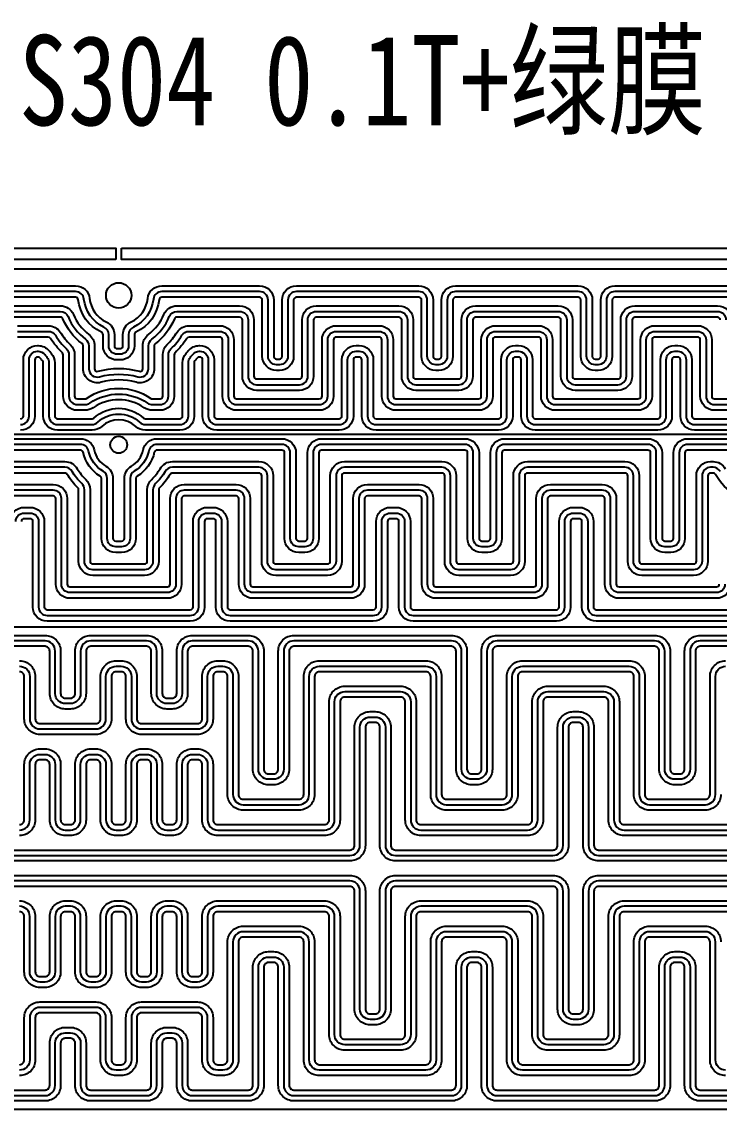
# Model space of a CAD drawing. Header units: millimetres. Extents: x -2003 to 8583, y -2734 to 1824.
# Drawn here: x 4750.6 to 4998.1, y 794.8 to 1181.7 of the extents above; entities that cross this region are included whole.
import ezdxf

# ---------------------------------------------------------------- set-up
doc = ezdxf.new("R2010")
doc.units = ezdxf.units.MM
doc.layers.add('参照', color=6, linetype='Continuous', lineweight=9)
for name, color, linetype in [('发热丝', 3, 'Continuous'), ('发热区', 2, 'Continuous'), ('菲林', 21, 'Continuous')]:
    doc.layers.add(name, color=color, linetype=linetype)
doc.styles.get("Standard").update_dxf_attribs({"font": 'txt', "width": 0.8})

# ---------------------------------------------------------------- blocks, each defined once
blk = doc.blocks.new('20251221.1025411')
at = {"color": 0, "linetype": 'Continuous', "lineweight": 25}
blk.add_lwpolyline([(1477.5, 425), (1, 425, 0.4142136), (0, 424), (0, 406.578), (1.478, 405.1), (20.75, 405.1, -1), (20.75, 397.4), (1.478, 397.4), (0, 395.922), (0, 1, 0.4142136), (1, 0), (48.5, 0), (48.5, 0.5, -0.4142136), (53.5, 5.5), (175, 5.5, -0.4142136), (180, 0.5), (180, 0), (1298.5, 0)], format="xyb", dxfattribs=at)
for centre, radius in [((739.25, 415.75), 4.5), ((739.25, 362.75), 3)]:
    blk.add_circle(centre, radius, dxfattribs=at)
at = {"layer": '参照', "color": 0, "linetype": 'Continuous', "lineweight": 25}
for points in [[(958.835, 417.1), (915.371, 417.1, 0.4142136), (912.371, 414.1), (912.371, 394.132, -0.4142136), (909.371, 391.132), (908.305, 391.132, -0.4142136), (905.305, 394.132), (905.305, 414.1, 0.4142136), (902.305, 417.1), (858.842, 417.1, 0.4142136), (855.842, 414.1), (855.842, 394.132, -0.4142136), (852.842, 391.132), (851.776, 391.132, -0.4142136), (848.776, 394.132), (848.776, 414.1, 0.4142136), (845.776, 417.1), (802.313, 417.1, 0.4142136), (799.313, 414.1), (799.313, 394.132, -0.4142136), (796.313, 391.132), (795.246, 391.132, -0.4142136), (792.246, 394.132), (792.246, 414.1, 0.4142136), (789.246, 417.1), (754.561, 417.1, 0.3831101), (751.579, 414.421, -0.2621009), (744.51, 404.521, 0.2909919), (742.783, 401.804), (742.783, 397.856, -0.4186679), (739.738, 394.856, 0.0075922), (738.762, 394.856, -0.4186679), (735.717, 397.856), (735.717, 401.804, 0.2909919), (733.99, 404.521, -0.2621009), (726.921, 414.421, 0.3831101), (723.939, 417.1), (689.254, 417.1, 0.4142136)], [(696.32, 410.034), (718.539, 410.034, -0.3018031), (721.304, 408.198, 0.1313475), (727.466, 400.251, -0.2343425), (728.651, 397.863), (728.651, 389.741, 0.4970827), (732.464, 386.853, -0.1380918), (746.036, 386.853, 0.4970827), (749.849, 389.741), (749.849, 397.863, -0.2343425), (751.034, 400.251, 0.1313475), (757.196, 408.198, -0.3018031), (759.961, 410.034), (782.18, 410.034, -0.4142136), (785.18, 407.034), (785.18, 387.065, 0.4142136), (788.18, 384.065), (803.379, 384.065, 0.4142136), (806.379, 387.065), (806.379, 407.034, -0.4142136), (809.379, 410.034), (838.71, 410.034, -0.4142136), (841.71, 407.034), (841.71, 387.065, 0.4142136), (844.71, 384.065), (859.908, 384.065, 0.4142136), (862.908, 387.065), (862.908, 407.034, -0.4142136), (865.908, 410.034), (895.239, 410.034, -0.4142136), (898.239, 407.034), (898.239, 387.065, 0.4142136), (901.239, 384.065), (916.438, 384.065, 0.4142136), (919.438, 387.065), (919.438, 407.034, -0.4142136), (922.438, 410.034), (951.769, 410.034, -0.4142136), (954.769, 407.034)], [(703.386, 402.968), (714.279, 402.968, -0.2572471), (716.815, 401.57, 0.0581524), (720.683, 396.786, -0.2016674), (721.585, 394.642), (721.585, 379.999, 0.4142136), (724.585, 376.999), (727.325, 376.999, 0.1523838), (729.031, 377.532, -0.3120129), (749.469, 377.532, 0.1523838), (751.175, 376.999), (753.915, 376.999, 0.4142136), (756.915, 379.999), (756.915, 394.642, -0.2016674), (757.817, 396.786, 0.0581524), (761.685, 401.57, -0.2572471), (764.221, 402.968), (775.114, 402.968, -0.4142136), (778.114, 399.968), (778.114, 379.999, 0.4142136), (781.114, 376.999), (810.445, 376.999, 0.4142136), (813.445, 379.999), (813.445, 399.968, -0.4142136), (816.445, 402.968), (831.643, 402.968, -0.4142136), (834.643, 399.968), (834.643, 379.999, 0.4142136), (837.643, 376.999), (866.974, 376.999, 0.4142136), (869.974, 379.999), (869.974, 399.968, -0.4142136), (872.974, 402.968), (888.173, 402.968, -0.4142136), (891.173, 399.968), (891.173, 379.999, 0.4142136), (894.173, 376.999), (923.504, 376.999, 0.4142136), (926.504, 379.999), (926.504, 399.968, -0.4142136), (929.504, 402.968), (944.702, 402.968, -0.4142136), (947.702, 399.968), (947.702, 379.999, 0.4142136), (950.702, 376.999), (957.325, 376.999, 0.1523838)], [(704.452, 369.933, 0.4142136), (707.452, 372.933), (707.452, 392.901, -0.4142136), (710.452, 395.901), (710.645, 395.901, -0.2280358), (712.989, 394.774, 0.0093381), (713.791, 393.808, -0.1797335), (714.518, 391.849), (714.518, 372.933, 0.4142136), (717.518, 369.933), (729.789, 369.933, 0.1893835), (731.831, 370.735, -0.3928573), (746.669, 370.735, 0.1893835), (748.711, 369.933), (760.982, 369.933, 0.4142136), (763.982, 372.933), (763.982, 391.849, -0.1797335), (764.709, 393.808, 0.0093381), (765.511, 394.774, -0.2280358), (767.855, 395.901), (768.048, 395.901, -0.4142136), (771.048, 392.901), (771.048, 372.933, 0.4142136), (774.048, 369.933), (817.511, 369.933, 0.4142136), (820.511, 372.933), (820.511, 392.901, -0.4142136), (823.511, 395.901), (824.577, 395.901, -0.4142136), (827.577, 392.901), (827.577, 372.933, 0.4142136), (830.577, 369.933), (874.041, 369.933, 0.4142136), (877.041, 372.933), (877.041, 392.901, -0.4142136), (880.041, 395.901), (881.107, 395.901, -0.4142136), (884.107, 392.901), (884.107, 372.933, 0.4142136), (887.107, 369.933), (930.57, 369.933, 0.4142136), (933.57, 372.933), (933.57, 392.901, -0.4142136), (936.57, 395.901), (937.636, 395.901, -0.4142136), (940.636, 392.901), (940.636, 372.933, 0.4142136), (943.636, 369.933), (959.789, 369.933, 0.1893835)], [(955.652, 362.867), (941.176, 362.867, 0.4142136), (938.176, 359.867), (938.176, 329.534, -0.4142136), (935.176, 326.534), (933.056, 326.534, -0.4142136), (930.056, 329.534), (930.056, 359.867, 0.4142136), (927.056, 362.867), (876.22, 362.867, 0.4142136), (873.22, 359.867), (873.22, 329.534, -0.4142136), (870.22, 326.534), (868.1, 326.534, -0.4142136), (865.1, 329.534), (865.1, 359.867, 0.4142136), (862.1, 362.867), (811.264, 362.867, 0.4142136), (808.264, 359.867), (808.264, 329.534, -0.4142136), (805.264, 326.534), (803.144, 326.534, -0.4142136), (800.144, 329.534), (800.144, 359.867, 0.4142136), (797.144, 362.867), (752.848, 362.867, 0.354261), (749.913, 360.489, -0.2103444), (744.785, 353.36, 0.2655455), (743.308, 350.775), (743.308, 329.534, -0.4142136), (740.308, 326.534), (738.188, 326.534, -0.4142136), (735.188, 329.534), (735.188, 350.777, 0.265457), (733.712, 353.361, -0.210258), (728.587, 360.489, 0.354261), (725.652, 362.867), (681.352, 362.867, 0.4142136)], [(952.775, 353.246, 0.2680532), (950.176, 354.747), (949.295, 354.747, 0.4142136), (946.295, 351.747), (946.295, 321.414, -0.4142136), (943.295, 318.414), (924.937, 318.414, -0.4142136), (921.937, 321.414), (921.937, 351.747, 0.4142136), (918.937, 354.747), (884.339, 354.747, 0.4142136), (881.339, 351.747), (881.339, 321.414, -0.4142136), (878.339, 318.414), (859.981, 318.414, -0.4142136), (856.981, 321.414), (856.981, 351.747, 0.4142136), (853.981, 354.747), (819.383, 354.747, 0.4142136), (816.383, 351.747), (816.383, 321.414, -0.4142136), (813.383, 318.414), (795.025, 318.414, -0.4142136), (792.025, 321.414), (792.025, 351.747, 0.4142136), (789.025, 354.747), (758.324, 354.747, 0.2680532), (755.725, 353.246, -0.0719068), (752.36, 348.97, 0.2054036), (751.427, 346.796), (751.427, 321.414, -0.4142136), (748.427, 318.414), (730.069, 318.414, -0.4142136), (727.069, 321.414), (727.069, 346.8, 0.2053389), (726.137, 348.973, -0.0718444), (722.775, 353.246, 0.2680532), (720.176, 354.747), (689.471, 354.747, 0.4142136)], [(954.415, 313.295, -0.4142136), (951.415, 310.295), (916.817, 310.295, -0.4142136), (913.817, 313.295), (913.817, 343.628, 0.4142136), (910.817, 346.628), (892.459, 346.628, 0.4142136), (889.459, 343.628), (889.459, 313.295, -0.4142136), (886.459, 310.295), (851.861, 310.295, -0.4142136), (848.861, 313.295), (848.861, 343.628, 0.4142136), (845.861, 346.628), (827.503, 346.628, 0.4142136), (824.503, 343.628), (824.503, 313.295, -0.4142136), (821.503, 310.295), (786.905, 310.295, -0.4142136), (783.905, 313.295), (783.905, 343.628, 0.4142136), (780.905, 346.628), (762.547, 346.628, 0.4142136), (759.547, 343.628), (759.547, 313.295, -0.4142136), (756.547, 310.295), (721.949, 310.295, -0.4142136), (718.949, 313.295), (718.949, 343.628, 0.4142136), (715.949, 346.628), (697.591, 346.628, 0.4142136)], [(702.71, 335.508, -0.4142136), (705.71, 338.508), (707.83, 338.508, -0.4142136), (710.83, 335.508), (710.83, 305.175, 0.4142136), (713.83, 302.175), (764.666, 302.175, 0.4142136), (767.666, 305.175), (767.666, 335.508, -0.4142136), (770.666, 338.508), (772.786, 338.508, -0.4142136), (775.786, 335.508), (775.786, 305.175, 0.4142136), (778.786, 302.175), (829.622, 302.175, 0.4142136), (832.622, 305.175), (832.622, 335.508, -0.4142136), (835.622, 338.508), (837.742, 338.508, -0.4142136), (840.742, 335.508), (840.742, 305.175, 0.4142136), (843.742, 302.175), (894.578, 302.175, 0.4142136), (897.578, 305.175), (897.578, 335.508, -0.4142136), (900.578, 338.508), (902.698, 338.508, -0.4142136), (905.698, 335.508), (905.698, 305.175, 0.4142136), (908.698, 302.175), (959.534, 302.175, 0.4142136)], [(1001.523, 293.163), (945.636, 293.163, 0.4142136), (942.036, 289.563), (942.036, 247.644, -0.4142136), (938.436, 244.044), (936.624, 244.044, -0.4142136), (933.024, 247.644), (933.024, 289.563, 0.4142136), (929.424, 293.163), (873.536, 293.163, 0.4142136), (869.936, 289.563), (869.936, 247.644, -0.4142136), (866.336, 244.044), (864.524, 244.044, -0.4142136), (860.924, 247.644), (860.924, 289.563, 0.4142136), (857.324, 293.163), (801.437, 293.163, 0.4142136), (797.837, 289.563), (797.837, 247.644, -0.4142136), (794.237, 244.044), (792.424, 244.044, -0.4142136), (788.824, 247.644), (788.824, 289.563, 0.4142136), (785.224, 293.163), (765.387, 293.163, 0.4142136), (761.787, 289.563), (761.787, 274.511, -0.4142136), (758.187, 270.911), (756.374, 270.911, -0.4142136), (752.774, 274.511), (752.774, 289.563, 0.4142136), (749.174, 293.163), (729.326, 293.163, 0.4142136), (725.726, 289.563), (725.726, 274.511, -0.4142136), (722.126, 270.911), (720.313, 270.911, -0.4142136), (716.713, 274.511), (716.713, 289.563, 0.4142136), (713.113, 293.163), (693.276, 293.163, 0.4142136)], [(693.276, 131.837), (713.113, 131.837, 0.4142136), (716.713, 135.437), (716.713, 150.489, -0.4142136), (720.313, 154.089), (722.126, 154.089, -0.4142136), (725.726, 150.489), (725.726, 135.437, 0.4142136), (729.326, 131.837), (749.174, 131.837, 0.4142136), (752.774, 135.437), (752.774, 150.489, -0.4142136), (756.374, 154.089), (758.187, 154.089, -0.4142136), (761.787, 150.489), (761.787, 135.437, 0.4142136), (765.387, 131.837), (785.224, 131.837, 0.4142136), (788.824, 135.437), (788.824, 177.356, -0.4142136), (792.424, 180.956), (794.237, 180.956, -0.4142136), (797.837, 177.356), (797.837, 135.437, 0.4142136), (801.437, 131.837), (857.324, 131.837, 0.4142136), (860.924, 135.437), (860.924, 177.356, -0.4142136), (864.524, 180.956), (866.336, 180.956, -0.4142136), (869.936, 177.356), (869.936, 135.437, 0.4142136), (873.536, 131.837), (929.424, 131.837, 0.4142136), (933.024, 135.437), (933.024, 177.356, -0.4142136), (936.624, 180.956), (938.436, 180.956, -0.4142136), (942.036, 177.356), (942.036, 135.437, 0.4142136), (945.636, 131.837), (1001.523, 131.837, 0.4142136)], [(954.649, 140.85, -0.4142136), (951.049, 144.45), (951.049, 186.369, 0.4142136), (947.449, 189.969), (927.611, 189.969, 0.4142136), (924.011, 186.369), (924.011, 144.45, -0.4142136), (920.411, 140.85), (882.549, 140.85, -0.4142136), (878.949, 144.45), (878.949, 186.369, 0.4142136), (875.349, 189.969), (855.511, 189.969, 0.4142136), (851.911, 186.369), (851.911, 144.45, -0.4142136), (848.311, 140.85), (810.449, 140.85, -0.4142136), (806.849, 144.45), (806.849, 186.369, 0.4142136), (803.249, 189.969), (783.412, 189.969, 0.4142136), (779.812, 186.369), (779.812, 144.45, -0.4142136), (776.212, 140.85), (774.399, 140.85, -0.4142136), (770.799, 144.45), (770.799, 159.502, 0.4142136), (767.199, 163.102), (747.362, 163.102, 0.4142136), (743.762, 159.502), (743.762, 144.45, -0.4142136), (740.162, 140.85), (738.338, 140.85, -0.4142136), (734.738, 144.45), (734.738, 159.502, 0.4142136), (731.138, 163.102), (711.301, 163.102, 0.4142136), (707.701, 159.502), (707.701, 144.45, -0.4142136), (704.101, 140.85)], [(704.101, 284.15, -0.4142136), (707.701, 280.55), (707.701, 265.498, 0.4142136), (711.301, 261.898), (731.138, 261.898, 0.4142136), (734.738, 265.498), (734.738, 280.55, -0.4142136), (738.338, 284.15), (740.162, 284.15, -0.4142136), (743.762, 280.55), (743.762, 265.498, 0.4142136), (747.362, 261.898), (767.199, 261.898, 0.4142136), (770.799, 265.498), (770.799, 280.55, -0.4142136), (774.399, 284.15), (776.212, 284.15, -0.4142136), (779.812, 280.55), (779.812, 238.631, 0.4142136), (783.412, 235.031), (803.249, 235.031, 0.4142136), (806.849, 238.631), (806.849, 280.55, -0.4142136), (810.449, 284.15), (848.311, 284.15, -0.4142136), (851.911, 280.55), (851.911, 238.631, 0.4142136), (855.511, 235.031), (875.349, 235.031, 0.4142136), (878.949, 238.631), (878.949, 280.55, -0.4142136), (882.549, 284.15), (920.411, 284.15, -0.4142136), (924.011, 280.55), (924.011, 238.631, 0.4142136), (927.611, 235.031), (947.449, 235.031, 0.4142136), (951.049, 238.631), (951.049, 280.55, -0.4142136), (954.649, 284.15)], [(956.461, 198.981), (918.599, 198.981, 0.4142136), (914.999, 195.381), (914.999, 153.462, -0.4142136), (911.399, 149.862), (891.561, 149.862, -0.4142136), (887.961, 153.462), (887.961, 195.381, 0.4142136), (884.361, 198.981), (846.499, 198.981, 0.4142136), (842.899, 195.381), (842.899, 153.462, -0.4142136), (839.299, 149.862), (819.462, 149.862, -0.4142136), (815.862, 153.462), (815.862, 195.381, 0.4142136), (812.262, 198.981), (774.399, 198.981, 0.4142136), (770.799, 195.381), (770.799, 175.714, -0.4142136), (767.199, 172.114), (765.387, 172.114, -0.4142136), (761.787, 175.714), (761.787, 195.381, 0.4142136), (758.187, 198.981), (756.374, 198.981, 0.4142136), (752.774, 195.381), (752.774, 175.714, -0.4142136), (749.174, 172.114), (747.362, 172.114, -0.4142136), (743.762, 175.714), (743.762, 195.381, 0.4142136), (740.162, 198.981), (738.338, 198.981, 0.4142136), (734.738, 195.381), (734.738, 175.714, -0.4142136), (731.138, 172.114), (729.326, 172.114, -0.4142136), (725.726, 175.714), (725.726, 195.381, 0.4142136), (722.126, 198.981), (720.313, 198.981, 0.4142136), (716.713, 195.381), (716.713, 175.714, -0.4142136), (713.113, 172.114), (711.301, 172.114, -0.4142136), (707.701, 175.714), (707.701, 195.381, 0.4142136), (704.101, 198.981)], [(704.101, 226.019, 0.4142136), (707.701, 229.619), (707.701, 249.286, -0.4142136), (711.301, 252.886), (713.113, 252.886, -0.4142136), (716.713, 249.286), (716.713, 229.619, 0.4142136), (720.313, 226.019), (722.126, 226.019, 0.4142136), (725.726, 229.619), (725.726, 249.286, -0.4142136), (729.326, 252.886), (731.138, 252.886, -0.4142136), (734.738, 249.286), (734.738, 229.619, 0.4142136), (738.338, 226.019), (740.162, 226.019, 0.4142136), (743.762, 229.619), (743.762, 249.286, -0.4142136), (747.362, 252.886), (749.174, 252.886, -0.4142136), (752.774, 249.286), (752.774, 229.619, 0.4142136), (756.374, 226.019), (758.187, 226.019, 0.4142136), (761.787, 229.619), (761.787, 249.286, -0.4142136), (765.387, 252.886), (767.199, 252.886, -0.4142136), (770.799, 249.286), (770.799, 229.619, 0.4142136), (774.399, 226.019), (812.262, 226.019, 0.4142136), (815.862, 229.619), (815.862, 271.538, -0.4142136), (819.462, 275.138), (839.299, 275.138, -0.4142136), (842.899, 271.538), (842.899, 229.619, 0.4142136), (846.499, 226.019), (884.361, 226.019, 0.4142136), (887.961, 229.619), (887.961, 271.538, -0.4142136), (891.561, 275.138), (911.399, 275.138, -0.4142136), (914.999, 271.538), (914.999, 229.619, 0.4142136), (918.599, 226.019), (956.461, 226.019, 0.4142136)], [(965.474, 207.994), (909.586, 207.994, 0.4142136), (905.986, 204.394), (905.986, 162.475, -0.4142136), (902.386, 158.875), (900.574, 158.875, -0.4142136), (896.974, 162.475), (896.974, 204.394, 0.4142136), (893.374, 207.994), (837.487, 207.994, 0.4142136), (833.887, 204.394), (833.887, 162.475, -0.4142136), (830.287, 158.875), (828.474, 158.875, -0.4142136), (824.874, 162.475), (824.874, 204.394, 0.4142136), (821.274, 207.994), (657.226, 207.994, 0.4142136)], [(657.226, 217.006), (821.274, 217.006, 0.4142136), (824.874, 220.606), (824.874, 262.525, -0.4142136), (828.474, 266.125), (830.287, 266.125, -0.4142136), (833.887, 262.525), (833.887, 220.606, 0.4142136), (837.487, 217.006), (893.374, 217.006, 0.4142136), (896.974, 220.606), (896.974, 262.525, -0.4142136), (900.574, 266.125), (902.386, 266.125, -0.4142136), (905.986, 262.525), (905.986, 220.606, 0.4142136), (909.586, 217.006), (965.474, 217.006, 0.4142136)]]:
    blk.add_lwpolyline(points, format="xyb", dxfattribs=at)
at = {"layer": '发热丝', "color": 0}
for points in [[(959.789, 367.902), (943.636, 367.902, -0.4142136), (938.605, 372.933), (938.605, 392.901, 0.4142136), (937.636, 393.87), (936.57, 393.87, 0.4142136), (935.601, 392.901), (935.601, 372.933, -0.4142136), (930.57, 367.902), (887.107, 367.902, -0.4142136), (882.076, 372.933), (882.076, 392.901, 0.4142136), (881.107, 393.87), (880.041, 393.87, 0.4142136), (879.072, 392.901), (879.072, 372.933, -0.4142136), (874.041, 367.902), (830.577, 367.902, -0.4142136), (825.546, 372.933), (825.546, 392.901, 0.4142136), (824.577, 393.87), (823.511, 393.87, 0.4142136), (822.542, 392.901), (822.542, 372.933, -0.4142136), (817.511, 367.902), (774.048, 367.902, -0.4142136), (769.017, 372.933), (769.017, 392.901, 0.4142136), (768.048, 393.87), (767.855, 393.87, 0.2280358), (767.098, 393.506, -0.0093381), (766.248, 392.482, 0.1797335), (766.013, 391.849), (766.013, 372.933, -0.4142136), (760.982, 367.902), (748.711, 367.902, -0.1893835), (745.287, 369.247, 0.3928573), (733.213, 369.247, -0.1893835), (729.789, 367.902), (717.518, 367.902, -0.4142136), (712.487, 372.933), (712.487, 391.849, 0.1797335), (712.252, 392.482, -0.0093381), (711.402, 393.506, 0.2280358), (710.645, 393.87), (710.452, 393.87, 0.4142136), (709.483, 392.901), (709.483, 372.933, -0.4142136), (704.452, 367.902)], [(681.352, 364.897), (725.652, 364.897, -0.354261), (730.573, 360.91, 0.210258), (734.744, 355.11, -0.265457), (737.218, 350.777), (737.218, 329.534, 0.4142136), (738.188, 328.564), (740.308, 328.564, 0.4142136), (741.278, 329.534), (741.278, 350.775, -0.2655455), (743.754, 355.108, 0.2103444), (747.927, 360.91, -0.354261), (752.848, 364.897), (797.144, 364.897, -0.4142136), (802.174, 359.867), (802.174, 329.534, 0.4142136), (803.144, 328.564), (805.264, 328.564, 0.4142136), (806.234, 329.534), (806.234, 359.867, -0.4142136), (811.264, 364.897), (862.1, 364.897, -0.4142136), (867.13, 359.867), (867.13, 329.534, 0.4142136), (868.1, 328.564), (870.22, 328.564, 0.4142136), (871.19, 329.534), (871.19, 359.867, -0.4142136), (876.22, 364.897), (927.056, 364.897, -0.4142136), (932.086, 359.867), (932.086, 329.534, 0.4142136), (933.056, 328.564), (935.176, 328.564, 0.4142136), (936.146, 329.534), (936.146, 359.867, -0.4142136), (941.176, 364.897), (955.652, 364.897, -0.354261)], [(965.474, 215.069), (909.586, 215.069, -0.4142136), (904.049, 220.606), (904.049, 262.525, 0.4142136), (902.386, 264.188), (900.574, 264.188, 0.4142136), (898.911, 262.525), (898.911, 220.606, -0.4142136), (893.374, 215.069), (837.487, 215.069, -0.4142136), (831.949, 220.606), (831.949, 262.525, 0.4142136), (830.287, 264.188), (828.474, 264.188, 0.4142136), (826.811, 262.525), (826.811, 220.606, -0.4142136), (821.274, 215.069), (657.226, 215.069, -0.4142136)], [(657.226, 209.931), (821.274, 209.931, -0.4142136), (826.811, 204.394), (826.811, 162.475, 0.4142136), (828.474, 160.812), (830.287, 160.812, 0.4142136), (831.949, 162.475), (831.949, 204.394, -0.4142136), (837.487, 209.931), (893.374, 209.931, -0.4142136), (898.911, 204.394), (898.911, 162.475, 0.4142136), (900.574, 160.812), (902.386, 160.812, 0.4142136), (904.049, 162.475), (904.049, 204.394, -0.4142136), (909.586, 209.931), (965.474, 209.931, -0.4142136)], [(1001.523, 129.9), (945.636, 129.9, -0.4142136), (940.099, 135.437), (940.099, 177.356, 0.4142136), (938.436, 179.019), (936.624, 179.019, 0.4142136), (934.961, 177.356), (934.961, 135.437, -0.4142136), (929.424, 129.9), (873.536, 129.9, -0.4142136), (867.999, 135.437), (867.999, 177.356, 0.4142136), (866.336, 179.019), (864.524, 179.019, 0.4142136), (862.861, 177.356), (862.861, 135.437, -0.4142136), (857.324, 129.9), (801.437, 129.9, -0.4142136), (795.899, 135.437), (795.899, 177.356, 0.4142136), (794.237, 179.019), (792.424, 179.019, 0.4142136), (790.762, 177.356), (790.762, 135.437, -0.4142136), (785.224, 129.9), (765.387, 129.9, -0.4142136), (759.849, 135.437), (759.849, 150.489, 0.4142136), (758.187, 152.152), (756.374, 152.152, 0.4142136), (754.712, 150.489), (754.712, 135.437, -0.4142136), (749.174, 129.9), (729.326, 129.9, -0.4142136), (723.788, 135.437), (723.788, 150.489, 0.4142136), (722.126, 152.152), (720.313, 152.152, 0.4142136), (718.651, 150.489), (718.651, 135.437, -0.4142136), (713.113, 129.9), (693.276, 129.9, -0.4142136)], [(693.276, 295.1), (713.113, 295.1, -0.4142136), (718.651, 289.563), (718.651, 274.511, 0.4142136), (720.313, 272.848), (722.126, 272.848, 0.4142136), (723.788, 274.511), (723.788, 289.563, -0.4142136), (729.326, 295.1), (749.174, 295.1, -0.4142136), (754.712, 289.563), (754.712, 274.511, 0.4142136), (756.374, 272.848), (758.187, 272.848, 0.4142136), (759.849, 274.511), (759.849, 289.563, -0.4142136), (765.387, 295.1), (785.224, 295.1, -0.4142136), (790.762, 289.563), (790.762, 247.644, 0.4142136), (792.424, 245.981), (794.237, 245.981, 0.4142136), (795.899, 247.644), (795.899, 289.563, -0.4142136), (801.437, 295.1), (857.324, 295.1, -0.4142136), (862.861, 289.563), (862.861, 247.644, 0.4142136), (864.524, 245.981), (866.336, 245.981, 0.4142136), (867.999, 247.644), (867.999, 289.563, -0.4142136), (873.536, 295.1), (929.424, 295.1, -0.4142136), (934.961, 289.563), (934.961, 247.644, 0.4142136), (936.624, 245.981), (938.436, 245.981, 0.4142136), (940.099, 247.644), (940.099, 289.563, -0.4142136), (945.636, 295.1), (1001.523, 295.1, -0.4142136)], [(959.534, 300.145), (908.698, 300.145, -0.4142136), (903.668, 305.175), (903.668, 335.508, 0.4142136), (902.698, 336.478), (900.578, 336.478, 0.4142136), (899.608, 335.508), (899.608, 305.175, -0.4142136), (894.578, 300.145), (843.742, 300.145, -0.4142136), (838.712, 305.175), (838.712, 335.508, 0.4142136), (837.742, 336.478), (835.622, 336.478, 0.4142136), (834.652, 335.508), (834.652, 305.175, -0.4142136), (829.622, 300.145), (778.786, 300.145, -0.4142136), (773.756, 305.175), (773.756, 335.508, 0.4142136), (772.786, 336.478), (770.666, 336.478, 0.4142136), (769.696, 335.508), (769.696, 305.175, -0.4142136), (764.666, 300.145), (713.83, 300.145, -0.4142136), (708.8, 305.175), (708.8, 335.508, 0.4142136), (707.83, 336.478), (705.71, 336.478, 0.4142136), (704.74, 335.508)], [(689.254, 419.131), (723.939, 419.131, -0.3831101), (728.941, 414.639, 0.2621009), (734.851, 406.36, -0.2909919), (737.748, 401.804), (737.748, 397.856, 0.4186679), (738.732, 396.887, -0.0075922), (739.768, 396.887, 0.4186679), (740.752, 397.856), (740.752, 401.804, -0.2909919), (743.649, 406.36, 0.2621009), (749.559, 414.639, -0.3831101), (754.561, 419.131), (789.246, 419.131, -0.4142136), (794.277, 414.1), (794.277, 394.132, 0.4142136), (795.246, 393.163), (796.313, 393.163, 0.4142136), (797.282, 394.132), (797.282, 414.1, -0.4142136), (802.313, 419.131), (845.776, 419.131, -0.4142136), (850.807, 414.1), (850.807, 394.132, 0.4142136), (851.776, 393.163), (852.842, 393.163, 0.4142136), (853.811, 394.132), (853.811, 414.1, -0.4142136), (858.842, 419.131), (902.305, 419.131, -0.4142136), (907.336, 414.1), (907.336, 394.132, 0.4142136), (908.305, 393.163), (909.371, 393.163, 0.4142136), (910.34, 394.132), (910.34, 414.1, -0.4142136), (915.371, 419.131), (958.835, 419.131, -0.4142136)], [(954.649, 138.913, -0.4142136), (949.111, 144.45), (949.111, 186.369, 0.4142136), (947.449, 188.031), (927.611, 188.031, 0.4142136), (925.949, 186.369), (925.949, 144.45, -0.4142136), (920.411, 138.913), (882.549, 138.913, -0.4142136), (877.012, 144.45), (877.012, 186.369, 0.4142136), (875.349, 188.031), (855.511, 188.031, 0.4142136), (853.849, 186.369), (853.849, 144.45, -0.4142136), (848.311, 138.913), (810.449, 138.913, -0.4142136), (804.912, 144.45), (804.912, 186.369, 0.4142136), (803.249, 188.031), (783.412, 188.031, 0.4142136), (781.749, 186.369), (781.749, 144.45, -0.4142136), (776.212, 138.913), (774.399, 138.913, -0.4142136), (768.862, 144.45), (768.862, 159.502, 0.4142136), (767.199, 161.164), (747.362, 161.164, 0.4142136), (745.699, 159.502), (745.699, 144.45, -0.4142136), (740.162, 138.913), (738.338, 138.913, -0.4142136), (732.801, 144.45), (732.801, 159.502, 0.4142136), (731.138, 161.164), (711.301, 161.164, 0.4142136), (709.638, 159.502), (709.638, 144.45, -0.4142136), (704.101, 138.913)], [(704.101, 286.087, -0.4142136), (709.638, 280.55), (709.638, 265.498, 0.4142136), (711.301, 263.836), (731.138, 263.836, 0.4142136), (732.801, 265.498), (732.801, 280.55, -0.4142136), (738.338, 286.087), (740.162, 286.087, -0.4142136), (745.699, 280.55), (745.699, 265.498, 0.4142136), (747.362, 263.836), (767.199, 263.836, 0.4142136), (768.862, 265.498), (768.862, 280.55, -0.4142136), (774.399, 286.087), (776.212, 286.087, -0.4142136), (781.749, 280.55), (781.749, 238.631, 0.4142136), (783.412, 236.969), (803.249, 236.969, 0.4142136), (804.912, 238.631), (804.912, 280.55, -0.4142136), (810.449, 286.087), (848.311, 286.087, -0.4142136), (853.849, 280.55), (853.849, 238.631, 0.4142136), (855.511, 236.969), (875.349, 236.969, 0.4142136), (877.012, 238.631), (877.012, 280.55, -0.4142136), (882.549, 286.087), (920.411, 286.087, -0.4142136), (925.949, 280.55), (925.949, 238.631, 0.4142136), (927.611, 236.969), (947.449, 236.969, 0.4142136), (949.111, 238.631), (949.111, 280.55, -0.4142136), (954.649, 286.087)], [(956.445, 313.295, -0.4142136), (951.415, 308.265), (916.817, 308.265, -0.4142136), (911.787, 313.295), (911.787, 343.628, 0.4142136), (910.817, 344.598), (892.459, 344.598, 0.4142136), (891.489, 343.628), (891.489, 313.295, -0.4142136), (886.459, 308.265), (851.861, 308.265, -0.4142136), (846.831, 313.295), (846.831, 343.628, 0.4142136), (845.861, 344.598), (827.503, 344.598, 0.4142136), (826.533, 343.628), (826.533, 313.295, -0.4142136), (821.503, 308.265), (786.905, 308.265, -0.4142136), (781.875, 313.295), (781.875, 343.628, 0.4142136), (780.905, 344.598), (762.547, 344.598, 0.4142136), (761.577, 343.628), (761.577, 313.295, -0.4142136), (756.547, 308.265), (721.949, 308.265, -0.4142136), (716.919, 313.295), (716.919, 343.628, 0.4142136), (715.949, 344.598), (697.591, 344.598, 0.4142136)], [(696.32, 412.065), (718.539, 412.065, -0.3018031), (723.176, 408.985, 0.1313475), (728.696, 401.868, -0.2343425), (730.682, 397.863), (730.682, 389.741, 0.4970827), (731.913, 388.808, -0.1380918), (746.587, 388.808, 0.4970827), (747.818, 389.741), (747.818, 397.863, -0.2343425), (749.804, 401.868, 0.1313475), (755.324, 408.985, -0.3018031), (759.961, 412.065), (782.18, 412.065, -0.4142136), (787.211, 407.034), (787.211, 387.065, 0.4142136), (788.18, 386.096), (803.379, 386.096, 0.4142136), (804.348, 387.065), (804.348, 407.034, -0.4142136), (809.379, 412.065), (838.71, 412.065, -0.4142136), (843.741, 407.034), (843.741, 387.065, 0.4142136), (844.71, 386.096), (859.908, 386.096, 0.4142136), (860.877, 387.065), (860.877, 407.034, -0.4142136), (865.908, 412.065), (895.239, 412.065, -0.4142136), (900.27, 407.034), (900.27, 387.065, 0.4142136), (901.239, 386.096), (916.438, 386.096, 0.4142136), (917.407, 387.065), (917.407, 407.034, -0.4142136), (922.438, 412.065), (951.769, 412.065, -0.4142136), (956.8, 407.034)], [(958.835, 415.069), (915.371, 415.069, 0.4142136), (914.402, 414.1), (914.402, 394.132, -0.4142136), (909.371, 389.101), (908.305, 389.101, -0.4142136), (903.274, 394.132), (903.274, 414.1, 0.4142136), (902.305, 415.069), (858.842, 415.069, 0.4142136), (857.873, 414.1), (857.873, 394.132, -0.4142136), (852.842, 389.101), (851.776, 389.101, -0.4142136), (846.745, 394.132), (846.745, 414.1, 0.4142136), (845.776, 415.069), (802.313, 415.069, 0.4142136), (801.344, 414.1), (801.344, 394.132, -0.4142136), (796.313, 389.101), (795.246, 389.101, -0.4142136), (790.215, 394.132), (790.215, 414.1, 0.4142136), (789.246, 415.069), (754.561, 415.069, 0.3831101), (753.598, 414.204, -0.2621009), (745.372, 402.682, 0.2909919), (744.814, 401.804), (744.814, 397.856, -0.4186679), (739.707, 392.826, 0.0075922), (738.793, 392.826, -0.4186679), (733.686, 397.856), (733.686, 401.804, 0.2909919), (733.128, 402.682, -0.2621009), (724.902, 414.204, 0.3831101), (723.939, 415.069), (689.254, 415.069, 0.4142136)], [(700.68, 335.508, -0.4142136), (705.71, 340.538), (707.83, 340.538, -0.4142136), (712.86, 335.508), (712.86, 305.175, 0.4142136), (713.83, 304.205), (764.666, 304.205, 0.4142136), (765.636, 305.175), (765.636, 335.508, -0.4142136), (770.666, 340.538), (772.786, 340.538, -0.4142136), (777.816, 335.508), (777.816, 305.175, 0.4142136), (778.786, 304.205), (829.622, 304.205, 0.4142136), (830.592, 305.175), (830.592, 335.508, -0.4142136), (835.622, 340.538), (837.742, 340.538, -0.4142136), (842.772, 335.508), (842.772, 305.175, 0.4142136), (843.742, 304.205), (894.578, 304.205, 0.4142136), (895.548, 305.175), (895.548, 335.508, -0.4142136), (900.578, 340.538), (902.698, 340.538, -0.4142136), (907.728, 335.508), (907.728, 305.175, 0.4142136), (908.698, 304.205), (959.534, 304.205, 0.4142136)], [(1001.523, 291.225), (945.636, 291.225, 0.4142136), (943.974, 289.563), (943.974, 247.644, -0.4142136), (938.436, 242.106), (936.624, 242.106, -0.4142136), (931.086, 247.644), (931.086, 289.563, 0.4142136), (929.424, 291.225), (873.536, 291.225, 0.4142136), (871.874, 289.563), (871.874, 247.644, -0.4142136), (866.336, 242.106), (864.524, 242.106, -0.4142136), (858.987, 247.644), (858.987, 289.563, 0.4142136), (857.324, 291.225), (801.437, 291.225, 0.4142136), (799.774, 289.563), (799.774, 247.644, -0.4142136), (794.237, 242.106), (792.424, 242.106, -0.4142136), (786.887, 247.644), (786.887, 289.563, 0.4142136), (785.224, 291.225), (765.387, 291.225, 0.4142136), (763.724, 289.563), (763.724, 274.511, -0.4142136), (758.187, 268.973), (756.374, 268.973, -0.4142136), (750.837, 274.511), (750.837, 289.563, 0.4142136), (749.174, 291.225), (729.326, 291.225, 0.4142136), (727.663, 289.563), (727.663, 274.511, -0.4142136), (722.126, 268.973), (720.313, 268.973, -0.4142136), (714.776, 274.511), (714.776, 289.563, 0.4142136), (713.113, 291.225), (693.276, 291.225, 0.4142136)], [(693.276, 133.775), (713.113, 133.775, 0.4142136), (714.776, 135.437), (714.776, 150.489, -0.4142136), (720.313, 156.027), (722.126, 156.027, -0.4142136), (727.663, 150.489), (727.663, 135.437, 0.4142136), (729.326, 133.775), (749.174, 133.775, 0.4142136), (750.837, 135.437), (750.837, 150.489, -0.4142136), (756.374, 156.027), (758.187, 156.027, -0.4142136), (763.724, 150.489), (763.724, 135.437, 0.4142136), (765.387, 133.775), (785.224, 133.775, 0.4142136), (786.887, 135.437), (786.887, 177.356, -0.4142136), (792.424, 182.894), (794.237, 182.894, -0.4142136), (799.774, 177.356), (799.774, 135.437, 0.4142136), (801.437, 133.775), (857.324, 133.775, 0.4142136), (858.987, 135.437), (858.987, 177.356, -0.4142136), (864.524, 182.894), (866.336, 182.894, -0.4142136), (871.874, 177.356), (871.874, 135.437, 0.4142136), (873.536, 133.775), (929.424, 133.775, 0.4142136), (931.086, 135.437), (931.086, 177.356, -0.4142136), (936.624, 182.894), (938.436, 182.894, -0.4142136), (943.974, 177.356), (943.974, 135.437, 0.4142136), (945.636, 133.775), (1001.523, 133.775, 0.4142136)], [(956.461, 197.044), (918.599, 197.044, 0.4142136), (916.936, 195.381), (916.936, 153.462, -0.4142136), (911.399, 147.925), (891.561, 147.925, -0.4142136), (886.024, 153.462), (886.024, 195.381, 0.4142136), (884.361, 197.044), (846.499, 197.044, 0.4142136), (844.836, 195.381), (844.836, 153.462, -0.4142136), (839.299, 147.925), (819.462, 147.925, -0.4142136), (813.924, 153.462), (813.924, 195.381, 0.4142136), (812.262, 197.044), (774.399, 197.044, 0.4142136), (772.737, 195.381), (772.737, 175.714, -0.4142136), (767.199, 170.177), (765.387, 170.177, -0.4142136), (759.849, 175.714), (759.849, 195.381, 0.4142136), (758.187, 197.044), (756.374, 197.044, 0.4142136), (754.712, 195.381), (754.712, 175.714, -0.4142136), (749.174, 170.177), (747.362, 170.177, -0.4142136), (741.824, 175.714), (741.824, 195.381, 0.4142136), (740.162, 197.044), (738.338, 197.044, 0.4142136), (736.676, 195.381), (736.676, 175.714, -0.4142136), (731.138, 170.177), (729.326, 170.177, -0.4142136), (723.788, 175.714), (723.788, 195.381, 0.4142136), (722.126, 197.044), (720.313, 197.044, 0.4142136), (718.651, 195.381), (718.651, 175.714, -0.4142136), (713.113, 170.177), (711.301, 170.177, -0.4142136), (705.763, 175.714), (705.763, 195.381, 0.4142136), (704.101, 197.044)], [(704.101, 227.956, 0.4142136), (705.763, 229.619), (705.763, 249.286, -0.4142136), (711.301, 254.823), (713.113, 254.823, -0.4142136), (718.651, 249.286), (718.651, 229.619, 0.4142136), (720.313, 227.956), (722.126, 227.956, 0.4142136), (723.788, 229.619), (723.788, 249.286, -0.4142136), (729.326, 254.823), (731.138, 254.823, -0.4142136), (736.676, 249.286), (736.676, 229.619, 0.4142136), (738.338, 227.956), (740.162, 227.956, 0.4142136), (741.824, 229.619), (741.824, 249.286, -0.4142136), (747.362, 254.823), (749.174, 254.823, -0.4142136), (754.712, 249.286), (754.712, 229.619, 0.4142136), (756.374, 227.956), (758.187, 227.956, 0.4142136), (759.849, 229.619), (759.849, 249.286, -0.4142136), (765.387, 254.823), (767.199, 254.823, -0.4142136), (772.737, 249.286), (772.737, 229.619, 0.4142136), (774.399, 227.956), (812.262, 227.956, 0.4142136), (813.924, 229.619), (813.924, 271.538, -0.4142136), (819.462, 277.075), (839.299, 277.075, -0.4142136), (844.836, 271.538), (844.836, 229.619, 0.4142136), (846.499, 227.956), (884.361, 227.956, 0.4142136), (886.024, 229.619), (886.024, 271.538, -0.4142136), (891.561, 277.075), (911.399, 277.075, -0.4142136), (916.936, 271.538), (916.936, 229.619, 0.4142136), (918.599, 227.956), (956.461, 227.956, 0.4142136)], [(967.909, 341.743, -0.2510379), (951.016, 352.232, 0.2680532), (950.176, 352.717), (949.295, 352.717, 0.4142136), (948.325, 351.747), (948.325, 321.414, -0.4142136), (943.295, 316.384), (924.937, 316.384, -0.4142136), (919.907, 321.414), (919.907, 351.747, 0.4142136), (918.937, 352.717), (884.339, 352.717, 0.4142136), (883.369, 351.747), (883.369, 321.414, -0.4142136), (878.339, 316.384), (859.981, 316.384, -0.4142136), (854.951, 321.414), (854.951, 351.747, 0.4142136), (853.981, 352.717), (819.383, 352.717, 0.4142136), (818.413, 351.747), (818.413, 321.414, -0.4142136), (813.383, 316.384), (795.025, 316.384, -0.4142136), (789.995, 321.414), (789.995, 351.747, 0.4142136), (789.025, 352.717), (758.324, 352.717, 0.2680532), (757.484, 352.232, -0.0719068), (753.759, 347.499, 0.2054036), (753.457, 346.796), (753.457, 321.414, -0.4142136), (748.427, 316.384), (730.069, 316.384, -0.4142136), (725.039, 321.414), (725.039, 346.8, 0.2053389), (724.738, 347.502, -0.0718444), (721.016, 352.232, 0.2680532), (720.176, 352.717), (689.471, 352.717, 0.4142136)], [(703.386, 404.999), (714.279, 404.999, -0.2572471), (718.532, 402.656, 0.0581524), (722.104, 398.237, -0.2016674), (723.616, 394.642), (723.616, 379.999, 0.4142136), (724.585, 379.03), (727.325, 379.03, 0.1523838), (727.876, 379.202, -0.3120129), (750.624, 379.202, 0.1523838), (751.175, 379.03), (753.915, 379.03, 0.4142136), (754.884, 379.999), (754.884, 394.642, -0.2016674), (756.396, 398.237, 0.0581524), (759.968, 402.656, -0.2572471), (764.221, 404.999), (775.114, 404.999, -0.4142136), (780.145, 399.968), (780.145, 379.999, 0.4142136), (781.114, 379.03), (810.445, 379.03, 0.4142136), (811.414, 379.999), (811.414, 399.968, -0.4142136), (816.445, 404.999), (831.643, 404.999, -0.4142136), (836.674, 399.968), (836.674, 379.999, 0.4142136), (837.643, 379.03), (866.974, 379.03, 0.4142136), (867.943, 379.999), (867.943, 399.968, -0.4142136), (872.974, 404.999), (888.173, 404.999, -0.4142136), (893.204, 399.968), (893.204, 379.999, 0.4142136), (894.173, 379.03), (923.504, 379.03, 0.4142136), (924.473, 379.999), (924.473, 399.968, -0.4142136), (929.504, 404.999), (944.702, 404.999, -0.4142136), (949.733, 399.968), (949.733, 379.999, 0.4142136), (950.702, 379.03), (957.325, 379.03, 0.1523838)], [(952.738, 407.034, 0.4142136), (951.769, 408.003), (922.438, 408.003, 0.4142136), (921.469, 407.034), (921.469, 387.065, -0.4142136), (916.438, 382.034), (901.239, 382.034, -0.4142136), (896.208, 387.065), (896.208, 407.034, 0.4142136), (895.239, 408.003), (865.908, 408.003, 0.4142136), (864.939, 407.034), (864.939, 387.065, -0.4142136), (859.908, 382.034), (844.71, 382.034, -0.4142136), (839.679, 387.065), (839.679, 407.034, 0.4142136), (838.71, 408.003), (809.379, 408.003, 0.4142136), (808.41, 407.034), (808.41, 387.065, -0.4142136), (803.379, 382.034), (788.18, 382.034, -0.4142136), (783.149, 387.065), (783.149, 407.034, 0.4142136), (782.18, 408.003), (759.961, 408.003, 0.3018031), (759.067, 407.41, -0.1313475), (752.263, 398.634, 0.2343425), (751.88, 397.863), (751.88, 389.741, -0.4970827), (745.486, 384.898, 0.1380918), (733.014, 384.898, -0.4970827), (726.62, 389.741), (726.62, 397.863, 0.2343425), (726.237, 398.634, -0.1313475), (719.433, 407.41, 0.3018031), (718.539, 408.003), (696.32, 408.003, 0.4142136)], [(697.591, 348.658), (715.949, 348.658, -0.4142136), (720.979, 343.628), (720.979, 313.295, 0.4142136), (721.949, 312.325), (756.547, 312.325, 0.4142136), (757.517, 313.295), (757.517, 343.628, -0.4142136), (762.547, 348.658), (780.905, 348.658, -0.4142136), (785.935, 343.628), (785.935, 313.295, 0.4142136), (786.905, 312.325), (821.503, 312.325, 0.4142136), (822.473, 313.295), (822.473, 343.628, -0.4142136), (827.503, 348.658), (845.861, 348.658, -0.4142136), (850.891, 343.628), (850.891, 313.295, 0.4142136), (851.861, 312.325), (886.459, 312.325, 0.4142136), (887.429, 313.295), (887.429, 343.628, -0.4142136), (892.459, 348.658), (910.817, 348.658, -0.4142136), (915.847, 343.628), (915.847, 313.295, 0.4142136), (916.817, 312.325), (951.415, 312.325, 0.4142136), (952.385, 313.295)], [(952.986, 238.631, -0.4142136), (947.449, 233.094), (927.611, 233.094, -0.4142136), (922.074, 238.631), (922.074, 280.55, 0.4142136), (920.411, 282.213), (882.549, 282.213, 0.4142136), (880.886, 280.55), (880.886, 238.631, -0.4142136), (875.349, 233.094), (855.511, 233.094, -0.4142136), (849.974, 238.631), (849.974, 280.55, 0.4142136), (848.311, 282.213), (810.449, 282.213, 0.4142136), (808.786, 280.55), (808.786, 238.631, -0.4142136), (803.249, 233.094), (783.412, 233.094, -0.4142136), (777.874, 238.631), (777.874, 280.55, 0.4142136), (776.212, 282.213), (774.399, 282.213, 0.4142136), (772.737, 280.55), (772.737, 265.498, -0.4142136), (767.199, 259.961), (747.362, 259.961, -0.4142136), (741.824, 265.498), (741.824, 280.55, 0.4142136), (740.162, 282.213), (738.338, 282.213, 0.4142136), (736.676, 280.55), (736.676, 265.498, -0.4142136), (731.138, 259.961), (711.301, 259.961, -0.4142136), (705.763, 265.498), (705.763, 280.55, 0.4142136), (704.101, 282.213)], [(704.101, 142.787, 0.4142136), (705.763, 144.45), (705.763, 159.502, -0.4142136), (711.301, 165.039), (731.138, 165.039, -0.4142136), (736.676, 159.502), (736.676, 144.45, 0.4142136), (738.338, 142.787), (740.162, 142.787, 0.4142136), (741.824, 144.45), (741.824, 159.502, -0.4142136), (747.362, 165.039), (767.199, 165.039, -0.4142136), (772.737, 159.502), (772.737, 144.45, 0.4142136), (774.399, 142.787), (776.212, 142.787, 0.4142136), (777.874, 144.45), (777.874, 186.369, -0.4142136), (783.412, 191.906), (803.249, 191.906, -0.4142136), (808.786, 186.369), (808.786, 144.45, 0.4142136), (810.449, 142.787), (848.311, 142.787, 0.4142136), (849.974, 144.45), (849.974, 186.369, -0.4142136), (855.511, 191.906), (875.349, 191.906, -0.4142136), (880.886, 186.369), (880.886, 144.45, 0.4142136), (882.549, 142.787), (920.411, 142.787, 0.4142136), (922.074, 144.45), (922.074, 186.369, -0.4142136), (927.611, 191.906), (947.449, 191.906, -0.4142136), (952.986, 186.369)], [(965.474, 206.056), (909.586, 206.056, 0.4142136), (907.924, 204.394), (907.924, 162.475, -0.4142136), (902.386, 156.938), (900.574, 156.938, -0.4142136), (895.036, 162.475), (895.036, 204.394, 0.4142136), (893.374, 206.056), (837.487, 206.056, 0.4142136), (835.824, 204.394), (835.824, 162.475, -0.4142136), (830.287, 156.938), (828.474, 156.938, -0.4142136), (822.937, 162.475), (822.937, 204.394, 0.4142136), (821.274, 206.056), (657.226, 206.056, 0.4142136)], [(657.226, 218.944), (821.274, 218.944, 0.4142136), (822.937, 220.606), (822.937, 262.525, -0.4142136), (828.474, 268.062), (830.287, 268.062, -0.4142136), (835.824, 262.525), (835.824, 220.606, 0.4142136), (837.487, 218.944), (893.374, 218.944, 0.4142136), (895.036, 220.606), (895.036, 262.525, -0.4142136), (900.574, 268.062), (902.386, 268.062, -0.4142136), (907.924, 262.525), (907.924, 220.606, 0.4142136), (909.586, 218.944), (965.474, 218.944, 0.4142136)], [(955.652, 360.837), (941.176, 360.837, 0.4142136), (940.206, 359.867), (940.206, 329.534, -0.4142136), (935.176, 324.504), (933.056, 324.504, -0.4142136), (928.026, 329.534), (928.026, 359.867, 0.4142136), (927.056, 360.837), (876.22, 360.837, 0.4142136), (875.25, 359.867), (875.25, 329.534, -0.4142136), (870.22, 324.504), (868.1, 324.504, -0.4142136), (863.07, 329.534), (863.07, 359.867, 0.4142136), (862.1, 360.837), (811.264, 360.837, 0.4142136), (810.294, 359.867), (810.294, 329.534, -0.4142136), (805.264, 324.504), (803.144, 324.504, -0.4142136), (798.114, 329.534), (798.114, 359.867, 0.4142136), (797.144, 360.837), (752.848, 360.837, 0.354261), (751.899, 360.068, -0.2103444), (745.815, 351.611, 0.2655455), (745.338, 350.775), (745.338, 329.534, -0.4142136), (740.308, 324.504), (738.188, 324.504, -0.4142136), (733.158, 329.534), (733.158, 350.777, 0.265457), (732.681, 351.613, -0.210258), (726.601, 360.068, 0.354261), (725.652, 360.837), (681.352, 360.837, 0.4142136)], [(704.452, 371.964, 0.4142136), (705.421, 372.933), (705.421, 392.901, -0.4142136), (710.452, 397.932), (710.645, 397.932, -0.2280358), (714.576, 396.041, 0.0093381), (715.329, 395.134, -0.1797335), (716.549, 391.849), (716.549, 372.933, 0.4142136), (717.518, 371.964), (729.789, 371.964, 0.1893835), (730.448, 372.223, -0.3928573), (748.052, 372.223, 0.1893835), (748.711, 371.964), (760.982, 371.964, 0.4142136), (761.951, 372.933), (761.951, 391.849, -0.1797335), (763.171, 395.134, 0.0093381), (763.924, 396.041, -0.2280358), (767.855, 397.932), (768.048, 397.932, -0.4142136), (773.079, 392.901), (773.079, 372.933, 0.4142136), (774.048, 371.964), (817.511, 371.964, 0.4142136), (818.48, 372.933), (818.48, 392.901, -0.4142136), (823.511, 397.932), (824.577, 397.932, -0.4142136), (829.608, 392.901), (829.608, 372.933, 0.4142136), (830.577, 371.964), (874.041, 371.964, 0.4142136), (875.01, 372.933), (875.01, 392.901, -0.4142136), (880.041, 397.932), (881.107, 397.932, -0.4142136), (886.138, 392.901), (886.138, 372.933, 0.4142136), (887.107, 371.964), (930.57, 371.964, 0.4142136), (931.539, 372.933), (931.539, 392.901, -0.4142136), (936.57, 397.932), (937.636, 397.932, -0.4142136), (942.667, 392.901), (942.667, 372.933, 0.4142136), (943.636, 371.964), (959.789, 371.964, 0.1893835)], [(957.325, 374.968), (950.702, 374.968, -0.4142136), (945.671, 379.999), (945.671, 399.968, 0.4142136), (944.702, 400.937), (929.504, 400.937, 0.4142136), (928.535, 399.968), (928.535, 379.999, -0.4142136), (923.504, 374.968), (894.173, 374.968, -0.4142136), (889.142, 379.999), (889.142, 399.968, 0.4142136), (888.173, 400.937), (872.974, 400.937, 0.4142136), (872.005, 399.968), (872.005, 379.999, -0.4142136), (866.974, 374.968), (837.643, 374.968, -0.4142136), (832.612, 379.999), (832.612, 399.968, 0.4142136), (831.643, 400.937), (816.445, 400.937, 0.4142136), (815.476, 399.968), (815.476, 379.999, -0.4142136), (810.445, 374.968), (781.114, 374.968, -0.4142136), (776.083, 379.999), (776.083, 399.968, 0.4142136), (775.114, 400.937), (764.221, 400.937, 0.2572471), (763.401, 400.485, -0.0581524), (759.238, 395.334, 0.2016674), (758.946, 394.642), (758.946, 379.999, -0.4142136), (753.915, 374.968), (751.175, 374.968, -0.1523838), (748.314, 375.861, 0.3120129), (730.186, 375.861, -0.1523838), (727.325, 374.968), (724.585, 374.968, -0.4142136), (719.554, 379.999), (719.554, 394.642, 0.2016674), (719.262, 395.334, -0.0581524), (715.099, 400.485, 0.2572471), (714.279, 400.937), (703.386, 400.937, 0.4142136)], [(689.471, 356.777), (720.176, 356.777, -0.2680532), (724.533, 354.261, 0.0718444), (727.537, 350.443, -0.2053389), (729.099, 346.8), (729.099, 321.414, 0.4142136), (730.069, 320.444), (748.427, 320.444, 0.4142136), (749.397, 321.414), (749.397, 346.796, -0.2054036), (750.96, 350.44, 0.0719068), (753.967, 354.261, -0.2680532), (758.324, 356.777), (789.025, 356.777, -0.4142136), (794.055, 351.747), (794.055, 321.414, 0.4142136), (795.025, 320.444), (813.383, 320.444, 0.4142136), (814.353, 321.414), (814.353, 351.747, -0.4142136), (819.383, 356.777), (853.981, 356.777, -0.4142136), (859.011, 351.747), (859.011, 321.414, 0.4142136), (859.981, 320.444), (878.339, 320.444, 0.4142136), (879.309, 321.414), (879.309, 351.747, -0.4142136), (884.339, 356.777), (918.937, 356.777, -0.4142136), (923.967, 351.747), (923.967, 321.414, 0.4142136), (924.937, 320.444), (943.295, 320.444, 0.4142136), (944.265, 321.414), (944.265, 351.747, -0.4142136), (949.295, 356.777), (950.176, 356.777, -0.2680532), (954.533, 354.261, 0.2510379)], [(956.461, 224.081), (918.599, 224.081, -0.4142136), (913.061, 229.619), (913.061, 271.538, 0.4142136), (911.399, 273.2), (891.561, 273.2, 0.4142136), (889.899, 271.538), (889.899, 229.619, -0.4142136), (884.361, 224.081), (846.499, 224.081, -0.4142136), (840.962, 229.619), (840.962, 271.538, 0.4142136), (839.299, 273.2), (819.462, 273.2, 0.4142136), (817.799, 271.538), (817.799, 229.619, -0.4142136), (812.262, 224.081), (774.399, 224.081, -0.4142136), (768.862, 229.619), (768.862, 249.286, 0.4142136), (767.199, 250.948), (765.387, 250.948, 0.4142136), (763.724, 249.286), (763.724, 229.619, -0.4142136), (758.187, 224.081), (756.374, 224.081, -0.4142136), (750.837, 229.619), (750.837, 249.286, 0.4142136), (749.174, 250.948), (747.362, 250.948, 0.4142136), (745.699, 249.286), (745.699, 229.619, -0.4142136), (740.162, 224.081), (738.338, 224.081, -0.4142136), (732.801, 229.619), (732.801, 249.286, 0.4142136), (731.138, 250.948), (729.326, 250.948, 0.4142136), (727.663, 249.286), (727.663, 229.619, -0.4142136), (722.126, 224.081), (720.313, 224.081, -0.4142136), (714.776, 229.619), (714.776, 249.286, 0.4142136), (713.113, 250.948), (711.301, 250.948, 0.4142136), (709.638, 249.286), (709.638, 229.619, -0.4142136), (704.101, 224.081)], [(704.101, 200.919, -0.4142136), (709.638, 195.381), (709.638, 175.714, 0.4142136), (711.301, 174.052), (713.113, 174.052, 0.4142136), (714.776, 175.714), (714.776, 195.381, -0.4142136), (720.313, 200.919), (722.126, 200.919, -0.4142136), (727.663, 195.381), (727.663, 175.714, 0.4142136), (729.326, 174.052), (731.138, 174.052, 0.4142136), (732.801, 175.714), (732.801, 195.381, -0.4142136), (738.338, 200.919), (740.162, 200.919, -0.4142136), (745.699, 195.381), (745.699, 175.714, 0.4142136), (747.362, 174.052), (749.174, 174.052, 0.4142136), (750.837, 175.714), (750.837, 195.381, -0.4142136), (756.374, 200.919), (758.187, 200.919, -0.4142136), (763.724, 195.381), (763.724, 175.714, 0.4142136), (765.387, 174.052), (767.199, 174.052, 0.4142136), (768.862, 175.714), (768.862, 195.381, -0.4142136), (774.399, 200.919), (812.262, 200.919, -0.4142136), (817.799, 195.381), (817.799, 153.462, 0.4142136), (819.462, 151.8), (839.299, 151.8, 0.4142136), (840.962, 153.462), (840.962, 195.381, -0.4142136), (846.499, 200.919), (884.361, 200.919, -0.4142136), (889.899, 195.381), (889.899, 153.462, 0.4142136), (891.561, 151.8), (911.399, 151.8, 0.4142136), (913.061, 153.462), (913.061, 195.381, -0.4142136), (918.599, 200.919), (956.461, 200.919, -0.4142136)]]:
    blk.add_lwpolyline(points, format="xyb", dxfattribs=at)
at = {"layer": '发热区', "color": 0}
for points in [[(89.988, 58.6), (1388.512, 58.6), (1388.512, 366.4), (89.988, 366.4)], [(127, 127), (1351.5, 127), (1351.5, 298), (127, 298)]]:
    blk.add_lwpolyline(points, close=True, dxfattribs=at)
at = {"layer": '菲林', "color": 0}
blk.add_lwpolyline([(740.25, 432.5), (1490.25, 432.5, -0.4142136), (1493.25, 429.5), (1493.25, -4.5, -0.4142136), (1490.25, -7.5), (740.25, -7.5), (740.25, -3.5), (1483.25, -3.5), (1483.25, 428.5), (740.25, 428.5)], format="xyb", close=True, dxfattribs=at)

msp = doc.modelspace()

# ---------------------------------------------------------------- linework, layer by layer
at = {"layer": '菲林'}
msp.add_lwpolyline([(4783.948, 1097.354), (4040.948, 1097.354), (4040.948, 665.354), (4783.948, 665.354), (4783.948, 661.354), (4033.948, 661.354, -0.4142136), (4030.948, 664.354), (4030.948, 1098.354, -0.4142136), (4033.948, 1101.354), (4783.948, 1101.354)], format="xyb", close=True, dxfattribs=at)

# ---------------------------------------------------------------- block references
at = {"color": 250}
msp.add_blockref('20251221.1025411', (4045.698, 668.854), dxfattribs=at)

# ---------------------------------------------------------------- texts
at = {"layer": '参照', "insert": (4435.788, 1176.96), "char_height": 32, "attachment_point": 1}
msp.add_mtext_dynamic_manual_height_columns('CXT-3261 {\\f宋体|b0|i0|c134|p2;菲林图} SUS304 0.1T+{\\f宋体|b0|i0|c134|p2;绿膜} ', width=940.00978, gutter_width=17.5, heights=[-42.19], dxfattribs=at)

doc.saveas('drawing.dxf')
